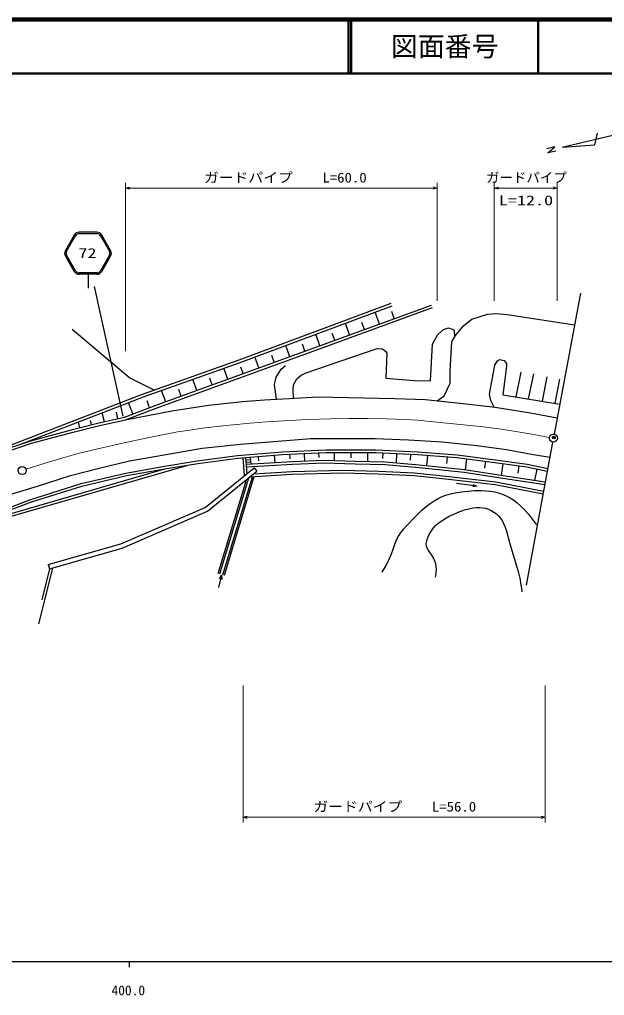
# Model space of a CAD drawing. Units: millimetres, scale not verified. Extents: x 40000 to 680000, y 20000 to 380000.
# Drawn here: x 447635 to 556306, y 198715 to 380000 of the extents above; entities that cross this region are included whole.
import ezdxf
from ezdxf.enums import TextEntityAlignment as Align

# ---------------------------------------------------------------- set-up
doc = ezdxf.new("R2010")
doc.units = ezdxf.units.MM
doc.header["$LTSCALE"] = 1000
doc.header["$PDMODE"] = 32
doc.header["$PDSIZE"] = 500
doc.linetypes.add('CHAIN', pattern=[18.5, 12, -1.5, 3.5, -1.5])
for name, color, linetype, lineweight in [('M-BGD', 7, 'Continuous', 25), ('M-BMK', 2, 'CHAIN', 13), ('M-BMK-OTRS', 5, 'Continuous', 25), ('M-BMK-SRVR', 3, 'Continuous', 25), ('M-STR-HTXT', 7, 'Continuous', 13), ('M-STR-STRC', 7, 'Continuous', 25), ('M-TTL', 2, 'Continuous', 140), ('M-TTL-BAND', 7, 'Continuous', 25), ('M-TTL-LINE', 7, 'Continuous', 50)]:
    doc.layers.add(name, color=color, linetype=linetype, lineweight=lineweight)
doc.layers.add('M-OTRS', color=6, linetype='Continuous')
doc.layers.add('M-TTL-TXT', color=7, linetype='Continuous')
doc.styles.add('ＭＳ ゴシック', font='')
doc.styles.get('ＭＳ ゴシック').set_extended_font_data('MS Gothic')

msp = doc.modelspace()

# ---------------------------------------------------------------- linework, layer by layer
at = {"layer": 'M-BGD'}
for p, q in [((488442, 316780), (516673, 327294)), ((488613, 316310), (516848, 326826)), ((499284, 317894), (524181, 326967)), ((499455, 317424), (524352, 326497)), ((514499, 323438), (513693, 325651)), ((517265, 324446), (516777, 325786)), ((531646, 324336), (533190, 324821)), ((533190, 324821), (534557, 325262)), ((534557, 325262), (536145, 325394)), ((536145, 325394), (538262, 325218)), ((538262, 325218), (550722, 323260)), ((508966, 321422), (508174, 323595)), ((511733, 322430), (511253, 323746)), ((526397, 322439), (527324, 322704)), ((527324, 322704), (527985, 322483)), ((528603, 321292), (530190, 323145)), ((530190, 323145), (531646, 324336)), ((457408, 322474), (468144, 313439)), ((503434, 319406), (502656, 321540)), ((506200, 320414), (505729, 321706)), ((524369, 319705), (525339, 321469)), ((525339, 321469), (526397, 322439)), ((527941, 320102), (528603, 321292)), ((527985, 322483), (528382, 322307)), ((528382, 322307), (528444, 321007)), ((497844, 317371), (497083, 319464)), ((500667, 318398), (500205, 319667)), ((523972, 312868), (524369, 319705)), ((527632, 314677), (527941, 320102)), ((488403, 313915), (499284, 317894)), ((488574, 313445), (499455, 317424)), ((492083, 315278), (491339, 317325)), ((494963, 316324), (494512, 317567)), ((500676, 314324), (514084, 318867)), ((514084, 318867), (515054, 318823)), ((515054, 318823), (515628, 318426)), ((515628, 318426), (515892, 318029)), ((515892, 318029), (515716, 313398)), ((470505, 310388), (488442, 316780)), ((470679, 309919), (488613, 316310)), ((489203, 314232), (488761, 315447)), ((496265, 315074), (497059, 315735)), ((534959, 310398), (535929, 315779)), ((535929, 315779), (536414, 316617)), ((536414, 316617), (536855, 316838)), ((536855, 316838), (537693, 316661)), ((538134, 315603), (537429, 310266)), ((537693, 316661), (538090, 316132)), ((538090, 316132), (538134, 315603)), ((473361, 308476), (488403, 313915)), ((486322, 313185), (485580, 315229)), ((495339, 313574), (496265, 315074)), ((499176, 313265), (499970, 313927)), ((499970, 313927), (500676, 314324)), ((527632, 312427), (527632, 314677)), ((540737, 314500), (539813, 309883)), ((543118, 314191), (542116, 309513)), ((468144, 313439), (472609, 311206)), ((473534, 308007), (488574, 313445)), ((480562, 311092), (479806, 313172)), ((483442, 312139), (482993, 313376)), ((495030, 312207), (495339, 313574)), ((495346, 309457), (495030, 312207)), ((498471, 311236), (498559, 312163)), ((498559, 312163), (499176, 313265)), ((515716, 313398), (520964, 312957)), ((520964, 312957), (523972, 312868)), ((526530, 310090), (527632, 312427)), ((545588, 313618), (544748, 309090)), ((547970, 313177), (547078, 308715)), ((429234, 294500), (470505, 310388)), ((474801, 309000), (474033, 311114)), ((477681, 310046), (477224, 311304)), ((498519, 309631), (498471, 311236)), ((525216, 309184), (526530, 310090)), ((535224, 309252), (534959, 310398)), ((537429, 310266), (547991, 308569)), ((447857, 301133), (470679, 309919)), ((467156, 306144), (473361, 308476)), ((468707, 306727), (467912, 308842)), ((471809, 307893), (471326, 309179)), ((475934, 307308), (482743, 308356)), ((482743, 308356), (489086, 309054)), ((489086, 309054), (493160, 309345)), ((493160, 309345), (497699, 309578)), ((497699, 309578), (503111, 309927)), ((503111, 309927), (511515, 309752)), ((511515, 309752), (517334, 309578)), ((517334, 309578), (522979, 309403)), ((522979, 309403), (529497, 308763)), ((529497, 308763), (535980, 308007)), ((535838, 308023), (535224, 309252)), ((463396, 305287), (463020, 306938)), ((465903, 305858), (465626, 307072)), ((467300, 305664), (473534, 308007)), ((467300, 305664), (475934, 307308)), ((535980, 308007), (542556, 306959)), ((542556, 306959), (547515, 306011)), ((457713, 303893), (462143, 305001)), ((458821, 304170), (458563, 305203)), ((461036, 304724), (460839, 305512)), ((462143, 305001), (467156, 306144)), ((462260, 304515), (467300, 305664)), ((449736, 301766), (457713, 303893)), ((449880, 301287), (457839, 303409)), ((457839, 303409), (462260, 304515)), ((442778, 299423), (449736, 301766)), ((442944, 298951), (449880, 301287)), ((481584, 300393), (488682, 301150)), ((488682, 301150), (495622, 301671)), ((495622, 301671), (501726, 302191)), ((501726, 302191), (507736, 302191)), ((507736, 302191), (513729, 302191)), ((513729, 302191), (519881, 301955)), ((519881, 301955), (526127, 301529)), ((526127, 301529), (532594, 300866)), ((468067, 298027), (474534, 299163)), ((474534, 299163), (481584, 300393)), ((488113, 299023), (496403, 299675)), ((488167, 298526), (496434, 299176)), ((496403, 299675), (504552, 300048)), ((496434, 299176), (504563, 299548)), ((497789, 299238), (497828, 298380)), ((500498, 299362), (500564, 297927)), ((503208, 299486), (503248, 298616)), ((504552, 300048), (513819, 300048)), ((504563, 299548), (513807, 299548)), ((506104, 299548), (506104, 298013)), ((509185, 299548), (509185, 298566)), ((512267, 299548), (512267, 297847)), ((513807, 299548), (521565, 299176)), ((513819, 300048), (521596, 299675)), ((515100, 299486), (515052, 298474)), ((517686, 299362), (517602, 297610)), ((520272, 299238), (520218, 298122)), ((521565, 299176), (528904, 298618)), ((521596, 299675), (528954, 299116)), ((532594, 300866), (538083, 300156)), ((538083, 300156), (542720, 299257)), ((542720, 299257), (546159, 298712)), ((462436, 296655), (468067, 298027)), ((474569, 297020), (480662, 297998)), ((474651, 296527), (480735, 297504)), ((480662, 297998), (488113, 299023)), ((480735, 297504), (488167, 298526)), ((489447, 295289), (489188, 298606)), ((489919, 295671), (489687, 298645)), ((489721, 298206), (490519, 298264)), ((489755, 297767), (490554, 297820)), ((498350, 297838), (489789, 297328)), ((498375, 297338), (489828, 296829)), ((490484, 298708), (490588, 297375)), ((491972, 298825), (492036, 298008)), ((494946, 299059), (495058, 297642)), ((504218, 298074), (498350, 297838)), ((504220, 297574), (498375, 297338)), ((509991, 297885), (504218, 298074)), ((509979, 297385), (504220, 297574)), ((515579, 297291), (509979, 297385)), ((515606, 297790), (509991, 297885)), ((521899, 297223), (515606, 297790)), ((523400, 299037), (523251, 297085)), ((527069, 298758), (526976, 297531)), ((528904, 298618), (535966, 297736)), ((528954, 299116), (536033, 298231)), ((530670, 298398), (530413, 296349)), ((534201, 297956), (534039, 296664)), ((535966, 297736), (541860, 296900)), ((536033, 298231), (541946, 297393)), ((537440, 297527), (537125, 295308)), ((541946, 297393), (545766, 296601)), ((440541, 286669), (474647, 296527)), ((440722, 286201), (478697, 297177)), ((457136, 295283), (462436, 296655)), ((459107, 293807), (467397, 295763)), ((467397, 295763), (474569, 297020)), ((467497, 295273), (474651, 296527)), ((482128, 289366), (491250, 296748)), ((482546, 288676), (491753, 296126)), ((490421, 295048), (498294, 295540)), ((491092, 295591), (498272, 296040)), ((491250, 296748), (491753, 296126)), ((498272, 296040), (507641, 296276)), ((498294, 295540), (507640, 295776)), ((507640, 295776), (514279, 295587)), ((507641, 296276), (514297, 296087)), ((514279, 295587), (520978, 295304)), ((514297, 296087), (521016, 295803)), ((521852, 296725), (515579, 297291)), ((521016, 295803), (527405, 295093)), ((530211, 295875), (521852, 296725)), ((530275, 296371), (521899, 297223)), ((536588, 294883), (530211, 295875)), ((536663, 295377), (530275, 296371)), ((540387, 297109), (540196, 295763)), ((541860, 296900), (545675, 296109)), ((543768, 296505), (543327, 294378)), ((449525, 290798), (459107, 293807)), ((450964, 293342), (457136, 295283)), ((459240, 293325), (467497, 295273)), ((484541, 277126), (489776, 294483)), ((484828, 277039), (490208, 294876)), ((485403, 276866), (490896, 295078)), ((485690, 276780), (491215, 295098)), ((520978, 295304), (527349, 294596)), ((527349, 294596), (536020, 293605)), ((527405, 295093), (536095, 294100)), ((532594, 293295), (528808, 293816)), ((536095, 294100), (544987, 292411)), ((545207, 293590), (536588, 294883)), ((545298, 294082), (536663, 295377)), ((444245, 291260), (450964, 293342)), ((449689, 290325), (459240, 293325)), ((536020, 293605), (544896, 291919)), ((439683, 287066), (449525, 290798)), ((439867, 286601), (449689, 290325)), ((466466, 282585), (482128, 289366)), ((466735, 281830), (482546, 288676)), ((452963, 278745), (466466, 282585)), ((453182, 277975), (466735, 281830)), ((451223, 267763), (453803, 278085)), ((453182, 277975), (451763, 272204)), ((452963, 278745), (453182, 277975)), ((485185, 276764), (484581, 274508))]:
    msp.add_line(p, q, dxfattribs=at)
for points in [[(515011, 277336), (515725, 278600), (516385, 279889), (516751, 280732), (517062, 281602), (517377, 282567), (517745, 283501), (518041, 284057), (518395, 284593), (518972, 285321), (519608, 286026), (521016, 287516), (522457, 288953), (523165, 289558), (523914, 290117), (524661, 290606), (525438, 291042), (526133, 291371), (526858, 291648), (527707, 291899), (528584, 292095), (529735, 292277), (530900, 292401), (532168, 292486), (533435, 292511), (534283, 292479), (535145, 292385), (535961, 292238), (536773, 292030), (537487, 291788), (538176, 291490), (538808, 291149), (539409, 290756), (540066, 290249), (540695, 289685), (541457, 288906), (542171, 288089), (542949, 287125), (543704, 286147)], [(531880, 293611), (532594, 293295), (531822, 293185)], [(524913, 276400), (525028, 277170), (525081, 277935), (525055, 278419), (524967, 278908), (524814, 279406), (524602, 279889), (524229, 280506), (523799, 281101), (523534, 281504), (523331, 281921), (523240, 282248), (523209, 282589), (523241, 282989), (523337, 283406), (523530, 283931), (523783, 284442), (524145, 285037), (524545, 285579), (524920, 285998), (525351, 286386), (525966, 286849), (526617, 287264), (527462, 287733), (528335, 288149), (529307, 288555), (530323, 288914), (531122, 289137), (531941, 289303), (532548, 289370), (533167, 289377), (533698, 289324), (534225, 289210), (534760, 289034), (535285, 288796), (535772, 288509), (536223, 288173), (536609, 287814), (536955, 287408), (537278, 286924), (537554, 286401), (537853, 285688), (538100, 284940), (538648, 282849), (539256, 280768), (539804, 279138), (540296, 277483), (540566, 276257), (540780, 275007), (540879, 274345), (540975, 273671)], [(484783, 276095), (485185, 276764), (485198, 275984)]]:
    msp.add_lwpolyline(points, dxfattribs=at)
at = {"layer": 'M-BMK'}
msp.add_lwpolyline([(448841, 296452), (452372, 297585), (455920, 298659), (458522, 299374), (461140, 300031), (465669, 301078), (470209, 302066), (473578, 302754), (476961, 303383), (479250, 303753), (481558, 304065), (486009, 304561), (490467, 304998), (493594, 305257), (496734, 305457), (501094, 305678), (505454, 305840), (508852, 305886), (512251, 305873), (515750, 305819), (519246, 305704), (521569, 305563), (523897, 305361), (528858, 304860), (533826, 304340), (536661, 303978), (539488, 303556), (542787, 302993), (546079, 302385)], dxfattribs=at)
at = {"layer": 'M-BMK-OTRS'}
for p, q in [((551820, 329166), (546953, 302983)), ((546679, 301508), (541737, 274923))]:
    msp.add_line(p, q, dxfattribs=at)
at = {"layer": 'M-BMK-SRVR'}
for p, q in [((548445, 356287), (572771, 362052)), ((554514, 356697), (555026, 358874)), ((547099, 356343), (545594, 355977)), ((545778, 355206), (547099, 356343)), ((547280, 355562), (545778, 355206)), ((548445, 356287), (554514, 356697))]:
    msp.add_line(p, q, dxfattribs=at)
for centre in [(546816, 302246), (448127, 296222)]:
    msp.add_circle(centre, 746, dxfattribs=at)
at = {"layer": 'M-OTRS'}
msp.add_point((546898, 302369), dxfattribs=at)
at = {"layer": 'M-STR-HTXT'}
for p, q in [((467300, 318396), (467300, 349676)), ((467300, 348676), (525216, 348676)), ((525216, 349676), (525216, 327741)), ((535838, 327741), (535838, 349676)), ((535838, 348676), (547515, 348676)), ((547515, 349676), (547515, 327741)), ((489188, 256284), (489188, 230828)), ((545298, 230828), (545298, 256284)), ((489188, 231828), (545298, 231828))]:
    msp.add_line(p, q, dxfattribs=at)
for points in [[(468050, 348460), (467300, 348676), (468050, 348890)], [(524466, 348892), (525216, 348676), (524466, 348462)], [(536588, 348460), (535838, 348676), (536588, 348890)], [(546765, 348892), (547515, 348676), (546765, 348462)], [(489938, 231612), (489188, 231828), (489938, 232042)], [(544548, 232044), (545298, 231828), (544548, 231614)]]:
    msp.add_lwpolyline(points, dxfattribs=at)
at = {"layer": 'M-STR-STRC'}
for p, q in [((457809, 339968), (456158, 337108)), ((456383, 336978), (458035, 339838)), ((462013, 340488), (458710, 340488)), ((458710, 340228), (462013, 340228)), ((462688, 339838), (464339, 336978)), ((464564, 337108), (462913, 339968)), ((456158, 336068), (457809, 333208)), ((458035, 333338), (456383, 336198)), ((464339, 336198), (462688, 333338)), ((462913, 333208), (464564, 336068)), ((462013, 332948), (458710, 332948)), ((462013, 332688), (458710, 332688)), ((460361, 332688), (460361, 330127)), ((461475, 330413), (466849, 306351))]:
    msp.add_line(p, q, dxfattribs=at)
for centre, radius, start, end in [((458710, 339448), 1040, 90, 150), ((458710, 339448), 780, 90, 150), ((462013, 339448), 1040, 30, 90), ((462013, 339448), 780, 30, 90), ((462083, 337528), 351, 187.61172, 187.61395), ((462083, 337528), 351, 244.9776, 244.97809), ((457059, 336588), 1040, 150, 210), ((457059, 336588), 780, 150, 210), ((460165, 336638), 286, 173.55844, 173.56064), ((463664, 336588), 780, 330, 30.00002), ((463664, 336588), 1040, 330, 30), ((458710, 333728), 1040, 210, 270), ((458710, 333728), 780, 210, 270), ((462013, 333728), 780, 270, 330), ((462013, 333728), 1040, 270, 330)]:
    msp.add_arc(centre, radius, start, end, dxfattribs=at)
at = {"layer": 'M-TTL'}
msp.add_line((680000, 380000), (40000, 380000), dxfattribs=at)
at = {"layer": 'M-TTL-BAND'}
for p, q in [((40000, 205000), (579000, 205000)), ((468000, 205000), (468000, 204000))]:
    msp.add_line(p, q, dxfattribs=at)
at = {"layer": 'M-TTL-LINE'}
for p, q in [((508747, 380000), (508747, 370000)), ((509247, 380000), (509247, 370000)), ((543997, 380000), (543997, 370000)), ((40000, 370000), (680000, 370000))]:
    msp.add_line(p, q, dxfattribs=at)

# ---------------------------------------------------------------- texts
at = {"layer": 'M-STR-HTXT', "style": 'ＭＳ ゴシック'}
for s, width, p in [('ガードパイプ\u3000\u3000L=60.0', 1.1, (481901, 349176)), ('L=12.0', 1.35, (536666, 344936)), ('ガードパイプ\u3000\u3000L=56.0', 1.1, (502233, 232328))]:
    msp.add_text(s, height=1833, dxfattribs=dict(at, width=width)).set_placement(p, align=Align.BOTTOM_LEFT)
msp.add_text('ガードパイプ', height=1833, dxfattribs=at).set_placement((534302, 349176), align=Align.BOTTOM_LEFT)
at = {"layer": 'M-STR-STRC', "style": 'ＭＳ ゴシック', "width": 1.35}
msp.add_text('72', height=1833, dxfattribs=at).set_placement((458570, 335144), align=Align.BOTTOM_LEFT)
at = {"layer": 'M-TTL-BAND', "style": 'ＭＳ ゴシック'}
msp.add_text('400.0', height=1833, dxfattribs=at).set_placement((467844, 198195), align=Align.BOTTOM_CENTER)
at = {"layer": 'M-TTL-TXT', "style": 'ＭＳ ゴシック'}
msp.add_text('図面番号', height=3666, dxfattribs=at).set_placement((526622, 375000), align=Align.MIDDLE_CENTER)

doc.saveas('drawing.dxf')
